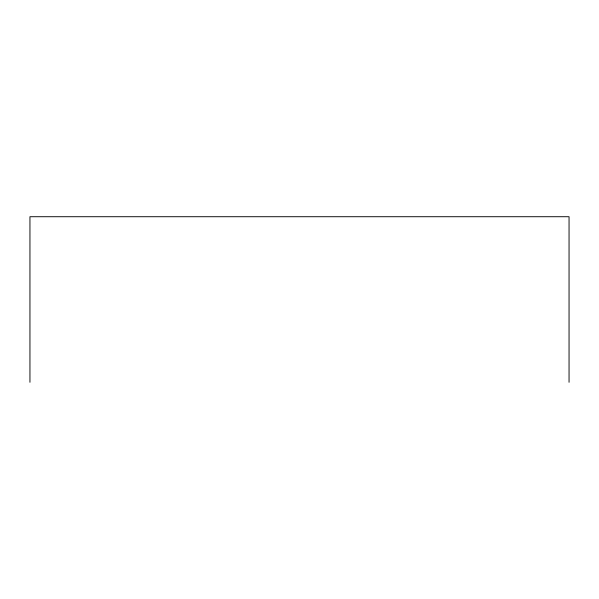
<?xml version="1.0" encoding="UTF-8"?>
<svg xmlns="http://www.w3.org/2000/svg" width="599" height="599" viewBox="0 0 599 599"><rect width="100%" height="100%" fill="white"/><g stroke="black" fill="none" stroke-linecap="round" stroke-linejoin="round"><path stroke-width="0.9" d="M569.05 382.282L569.05 216.718L29.95 216.718L29.95 382.282"/></g></svg>
